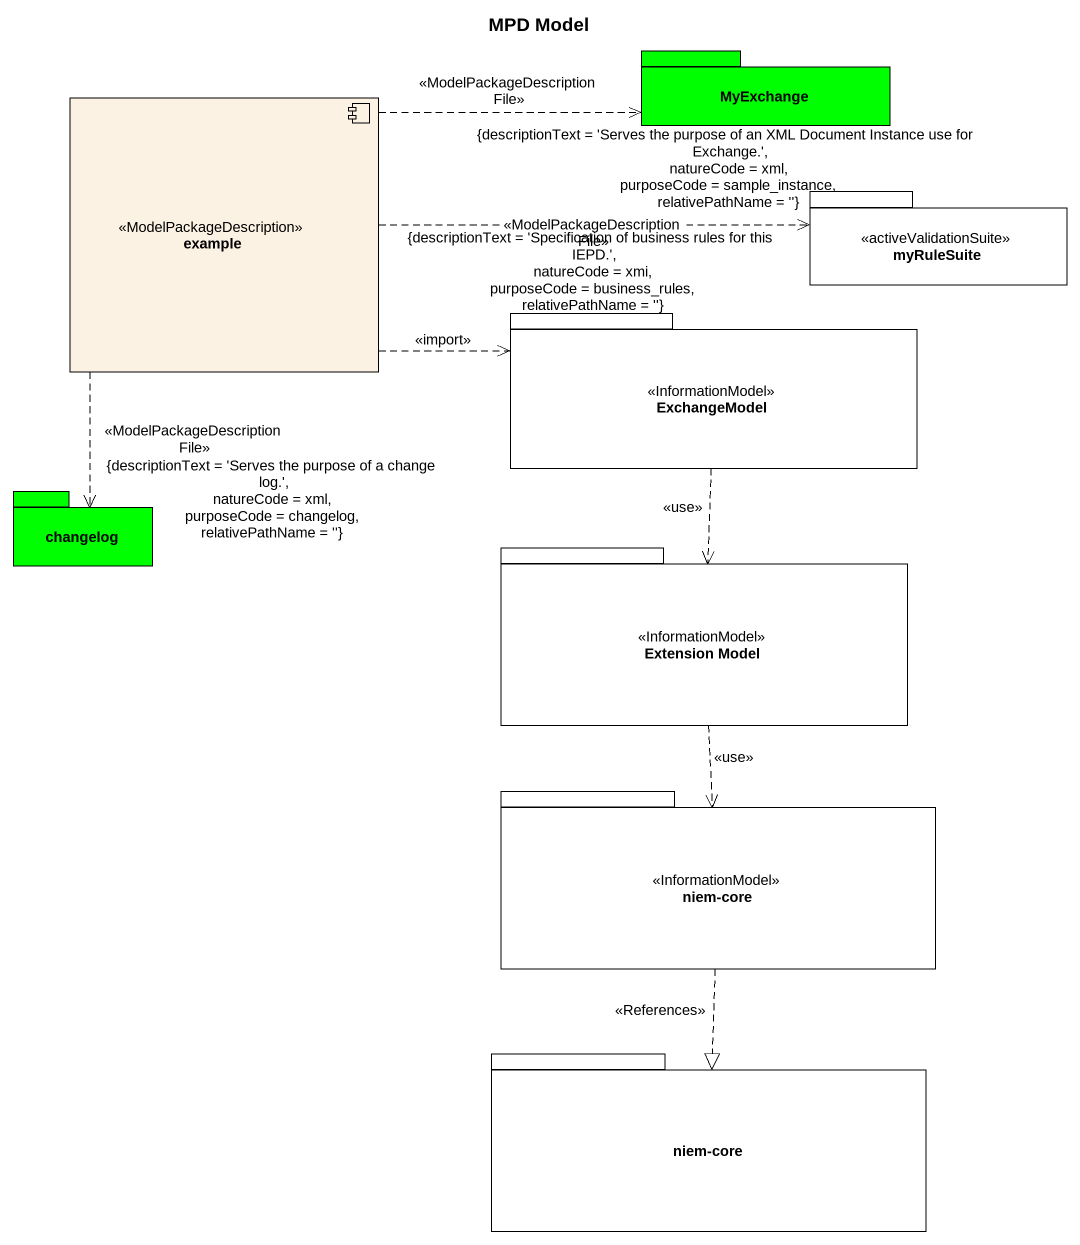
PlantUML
@startuml
title MPD Model
component example <<ModelPackageDescription>>
package MyExchange #00FF00 {
}
package myRuleSuite <<activeValidationSuite>> {
}
package ExchangeModel <<InformationModel>> {
}
package changelog #00FF00 {
}
package "Extension Model" as Extension_Model <<InformationModel>> {
}
package "niem-core" as niem_core <<InformationModel>> {
}
package "niem-core" as niem_core_2 {
}
example .right.> MyExchange : <<ModelPackageDescriptionFile>>\n{descriptionText = 'Serves the purpose of an XML Document Instance use for Exchange.', natureCode = xml, purposeCode = sample_instance, relativePathName = ''}
example .right.> myRuleSuite : <<ModelPackageDescriptionFile>>\n{descriptionText = 'Specification of business rules for this IEPD.', natureCode = xmi, purposeCode = business_rules, relativePathName = ''}
example .right.> ExchangeModel : <<import>>
example ..> changelog : <<ModelPackageDescriptionFile>>\n{descriptionText = 'Serves the purpose of a change log.', natureCode = xml, purposeCode = changelog, relativePathName = ''}
ExchangeModel ..> Extension_Model : <<use>>
Extension_Model ..> niem_core : <<use>>
niem_core ..|> niem_core_2 : <<References>>
@enduml
